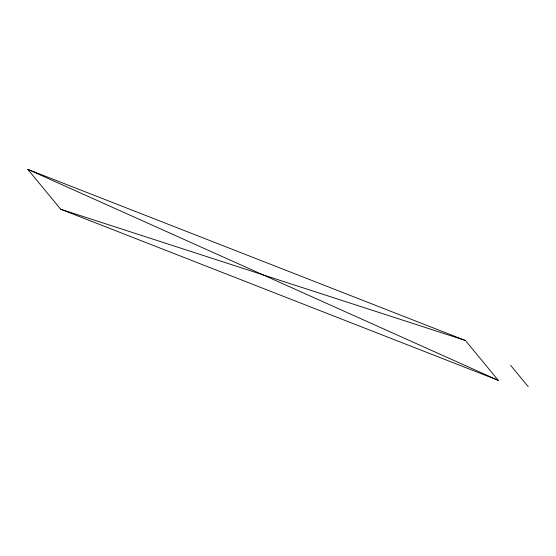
<?xml version="1.0" encoding="UTF-8"?>
<svg xmlns="http://www.w3.org/2000/svg" width="556" height="556" viewBox="0 0 556 556"><rect width="100%" height="100%" fill="white"/><g stroke="black" fill="none" stroke-linecap="round" stroke-linejoin="round"><path stroke-width="0.83" d="M60.673 209.223L465.428 340.487L498.308 380.36L60.673 209.223L27.8 169.351L465.428 340.487M27.8 169.351L498.308 380.36M510.665 365.382L528.2 386.649"/></g></svg>
